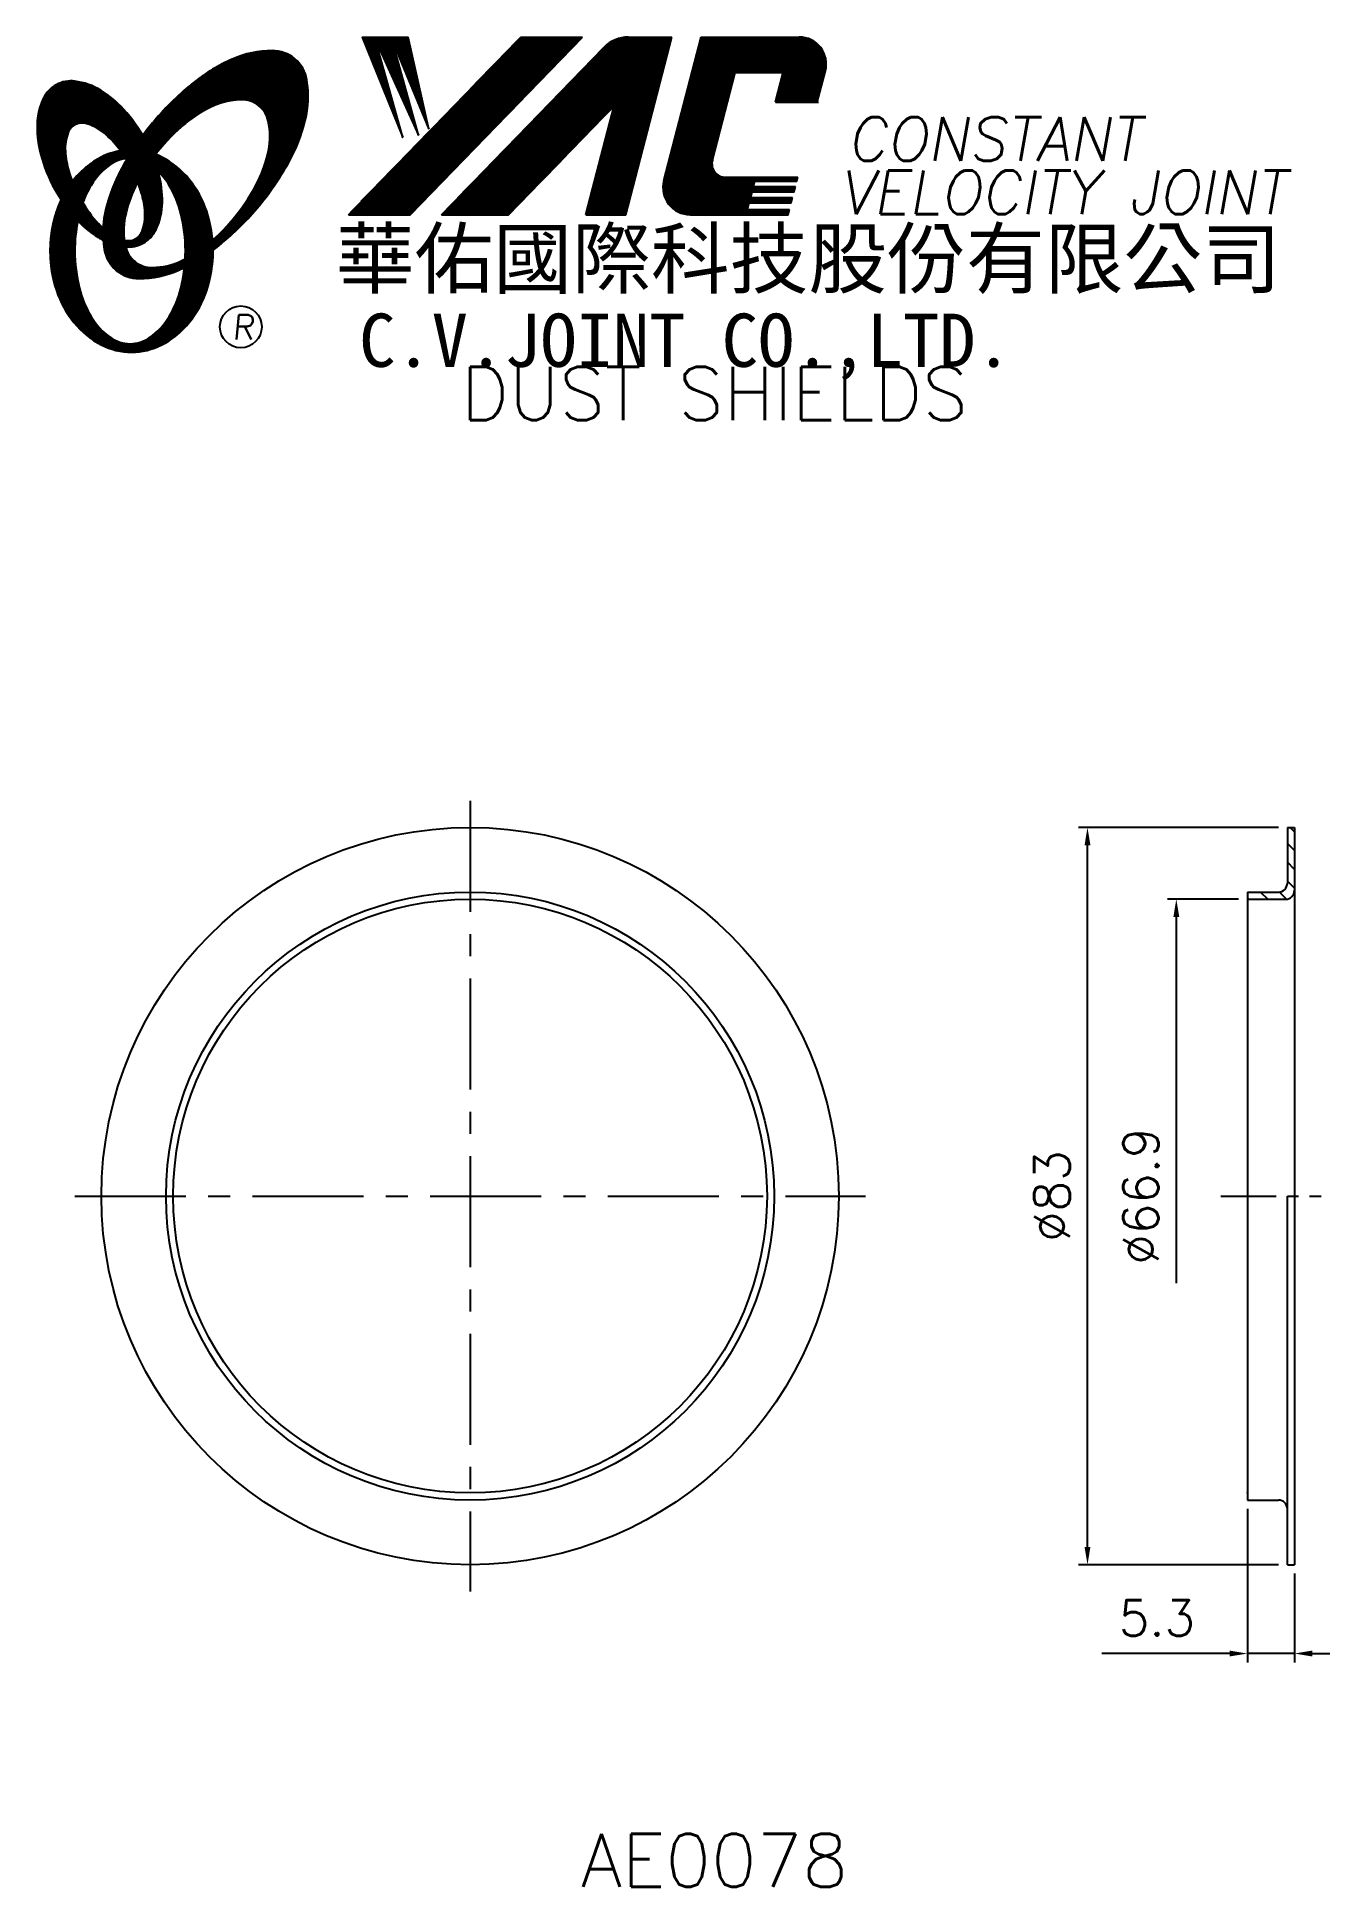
# Model space of a CAD drawing. Extents: x 87 to 233, y -4 to 204.
import ezdxf
from ezdxf.enums import TextEntityAlignment as Align

# ---------------------------------------------------------------- set-up
doc = ezdxf.new("R2010")
doc.units = 0
doc.header["$LTSCALE"] = 10
doc.header["$MEASUREMENT"] = 0
doc.linetypes.add('CENTER', pattern=[2, 1.25, -0.25, 0.25, -0.25])
doc.layers.get('0').update_dxf_attribs({"linetype": 'CONTINUOUS'})
doc.layers.get('DEFPOINTS').update_dxf_attribs({"linetype": 'CONTINUOUS'})
doc.layers.add('4', color=4, linetype='CONTINUOUS')
doc.styles.add('CHINA', font='KAIU.TTF')
doc.styles.add('ITALICC', font='simplex.shx')
doc.dimstyles.new('STANDARD$0', dxfattribs={"dimtxt": 4, "dimasz": 2, "dimexe": 1, "dimexo": 1, "dimgap": 2, "dimtad": 1, "dimdec": 4, "dimzin": 10, "dimtxsty": 'ITALICC', "dimcen": 2, "dimclrd": 5, "dimclre": 5, "dimclrt": 18, "dimaunit": 1, "dimazin": 3, "dimtp": 0.1, "dimtfac": 0.7, "dimtdec": 4, "dimtmove": 0, "dimatfit": 3, "dimtolj": 1, "dimtzin": 10})
pattern_1 = [(45, (-12.067125, -3.26546), (-0.00883883476, 0.00883883476), [])]
pattern_2 = [(45, (156.523421, -39.569869), (-0.00727476112, 0.00727476112), [])]

# ---------------------------------------------------------------- blocks, each defined once
blk = doc.blocks.new('*D14')
at = {"color": 5, "linetype": 'BYBLOCK'}
for p, q in [((226.72, 115.17), (204.22, 115.17)), ((205.22, 34.17), (205.22, 113.17)), ((226.72, 32.17), (204.22, 32.17))]:
    blk.add_line(p, q, dxfattribs=at)
for points in [[(204.89, 113.17), (205.55, 113.17), (205.22, 115.17)], [(204.89, 34.17), (205.55, 34.17), (205.22, 32.17)]]:
    blk.add_solid(points, dxfattribs=at)
at = {"layer": 'DEFPOINTS', "color": 0, "linetype": 'BYBLOCK'}
for p in [(205.22, 115.17), (227.72, 115.17), (227.72, 32.17)]:
    blk.add_point(p, dxfattribs=at)
at = {"color": 18, "linetype": 'BYBLOCK', "insert": (201.22, 73.67), "char_height": 4, "attachment_point": 5, "rotation": 90, "style": 'ITALICC'}
blk.add_mtext('\\A1;∅83', dxfattribs=at)
blk = doc.blocks.new('*D15')
at = {"color": 5, "linetype": 'BYBLOCK'}
for p, q in [((222.22, 107.1), (214.22, 107.1)), ((215.22, 105.1), (215.22, 63.86))]:
    blk.add_line(p, q, dxfattribs=at)
blk.add_solid([(214.89, 105.1), (215.55, 105.1), (215.22, 107.1)], dxfattribs=at)
at = {"layer": 'DEFPOINTS', "color": 0, "linetype": 'BYBLOCK'}
for p in [(215.22, 107.1), (223.22, 107.1), (223.22, 40.25)]:
    blk.add_point(p, dxfattribs=at)
at = {"color": 18, "linetype": 'BYBLOCK', "insert": (211.22, 73.67), "char_height": 4, "attachment_point": 5, "rotation": 90, "style": 'ITALICC'}
blk.add_mtext('\\A1;∅66.9', dxfattribs=at)
blk = doc.blocks.new('*D16')
at = {"color": 5, "linetype": 'BYBLOCK'}
for p, q in [((223.22, 38.45), (223.22, 21.17)), ((228.52, 31.17), (228.52, 21.17)), ((221.22, 22.17), (206.84, 22.17)), ((228.52, 22.17), (223.22, 22.17)), ((230.52, 22.17), (232.52, 22.17))]:
    blk.add_line(p, q, dxfattribs=at)
for points in [[(221.22, 22.5), (221.22, 21.84), (223.22, 22.17)], [(230.52, 22.5), (230.52, 21.84), (228.52, 22.17)]]:
    blk.add_solid(points, dxfattribs=at)
at = {"layer": 'DEFPOINTS', "color": 0, "linetype": 'BYBLOCK'}
for p in [(223.22, 39.45), (228.52, 32.17), (223.22, 22.17)]:
    blk.add_point(p, dxfattribs=at)
at = {"color": 18, "linetype": 'BYBLOCK', "insert": (213.03, 26.17), "char_height": 4, "attachment_point": 5, "style": 'ITALICC'}
blk.add_mtext('\\A1;5.3', dxfattribs=at)

msp = doc.modelspace()

# ---------------------------------------------------------------- hatches: boundary and pattern name
at = {"layer": '4', "linetype": 'CONTINUOUS'}
h = msp.add_hatch(dxfattribs=at)
h.set_pattern_fill('ANSI31', color=5, scale=0.1, style=0)
h.set_pattern_definition(pattern_1)
h.paths.add_polyline_path([(148.39158, 204.16552), (141.43427, 204.16552), (122.01767, 184.16176), (128.97497, 184.16176)])
h.paths.add_polyline_path([(151.93847, 196.39995), (148.7581, 184.16176), (153.23908, 184.16176), (158.43752, 204.16552), (153.54079, 204.16552, 0.202785967), (150.80672, 203.00911), (132.51259, 184.16176), (140.0595, 184.16176)])
h.paths.add_polyline_path([(165.56558, 200.16711), (170.9593, 200.16711), (170.09028, 196.82309), (174.8071, 196.82309), (175.72382, 200.35066, 0.490800957), (172.77362, 204.16552), (161.7393, 204.16552), (157.53225, 187.97663, 0.490800957), (160.48245, 184.16176), (171.51676, 184.16176), (171.67121, 184.75608), (166.95439, 184.75608), (167.14776, 185.50016), (171.86458, 185.50016), (172.02313, 186.1103), (167.30631, 186.1103), (167.46756, 186.73077), (172.18438, 186.73077), (172.34056, 187.33176), (167.62374, 187.33176), (167.78054, 187.93513), (172.49736, 187.93513), (172.61409, 188.38433), (164.47434, 188.38433, -0.490800957), (162.99924, 190.29176)])
h = msp.add_hatch(dxfattribs=at)
h.set_pattern_fill('ANSI31', color=1, scale=0.1, style=0)
h.set_pattern_definition(pattern_1)
h.paths.add_polyline_path([(128.74964, 204.16552), (123.57232, 204.16552), (128.14308, 192.86179), (125.07714, 203.81977), (129.91188, 193.09744), (126.96387, 203.81977), (131.09109, 193.80441)])
h = msp.add_hatch(dxfattribs=at)
h.set_pattern_fill('ANSI31', color=5, scale=0.082305, style=0)
h.set_pattern_definition([(45, (-12.067125, -3.26546), (-0.00727476112, 0.00727476112), [])])
h.paths.add_polyline_path([(109.96835, 197.10304, -0.172879177), (111.90982, 196.44448, -0.172879177), (112.99711, 194.70643, -0.104527385), (113.02489, 191.37824, -0.065680101), (111.85536, 187.97628, -0.051823203), (109.41494, 184.13389, -0.044272532), (106.73997, 181.30756, -0.020203161), (106.79356, 180.16964, 0.006517006), (107.19811, 180.48171, 0.049863361), (111.75153, 184.89478, 0.049863361), (115.34117, 190.12194, 0.063682799), (117.16221, 194.74929, 0.103597411), (117.35151, 199.33326, 0.177892575), (116.0029, 201.70354, 0.177892575), (113.44051, 202.63686, 0.103597411), (108.95271, 201.68382, 0.063682799), (104.69497, 199.11474, 0.049863361), (100.14155, 194.70168, 0.016070017), (98.87085, 193.09537, -0.007061632), (99.11813, 192.65834, -0.031648676), (100.07072, 190.62176, -0.008069351), (100.50262, 191.18607, -0.051823203), (103.681, 194.44453, -0.065680101), (106.72293, 196.36488, -0.104527385)])
h.paths.add_polyline_path([(96.89268, 183.94173, -0.065680101), (98.06221, 187.34368, -0.006063428), (98.30615, 187.8187, 0.027613469), (97.57931, 189.40677, 0.017011252), (97.04589, 190.34174, 0.007829282), (96.55191, 189.47452, 0.063682799), (94.73087, 184.84717, 0.103597411), (94.54157, 180.2632, 0.177892575), (95.89017, 177.89292, 0.177892575), (98.45256, 176.95959, 0.103597411), (102.94036, 177.91264, 0.008811776), (103.56733, 178.20272, 0.013922709), (103.64465, 179.17253, -0.009086703), (103.19464, 178.95508, -0.104527385), (99.94922, 178.21692, -0.172879177), (98.00775, 178.87548, -0.172879177), (96.92045, 180.61353, -0.104527385)])
h = msp.add_hatch(dxfattribs=at)
h.set_pattern_fill('ANSI31', color=3, scale=0.082305, style=0)
h.set_pattern_definition(pattern_2)
h.paths.add_polyline_path([(94.17184, 198.15388, 0.106488277), (91.22996, 199.19245, 0.158297415), (89.13976, 198.79741, 0.158297415), (87.68043, 197.24972, 0.106488277), (86.96962, 194.21195, 0.071723199), (87.38767, 190.899, 0.058080454), (88.93265, 187.08361, 0.058080454), (91.3137, 183.72582, 0.071723199), (93.87894, 181.58807, 0.020895977), (94.41912, 181.28608, -0.030777155), (94.40321, 182.6623, -0.042059526), (93.30686, 183.82506, -0.04691039), (91.68769, 186.30621, -0.04691039), (90.55941, 189.04569, -0.060581117), (90.15731, 191.30776, -0.10187153), (90.46893, 193.39596, -0.185892489), (91.24902, 194.2876, -0.185892489), (92.42567, 194.42572, -0.10187153), (94.32332, 193.50019, -0.060581117), (95.96015, 191.88792, -0.04691039), (97.57931, 189.40677, -0.04691039), (98.70759, 186.66728, -0.060581117), (99.10969, 184.40521, -0.10187153), (98.79807, 182.31701, -0.185892489), (98.01798, 181.42537, -0.185892489), (96.84134, 181.28725, -0.002013383), (96.80054, 181.29788, 0.021593804), (96.92045, 180.61353, 0.006477741), (96.93846, 180.5365, 0.14950097), (98.91101, 180.94454, 0.158297415), (100.37035, 182.49223, 0.106488277), (101.08116, 185.52999, 0.071723199), (100.66311, 188.84295, 0.058080454), (99.11813, 192.65834, 0.058080454), (96.73708, 196.01613, 0.071723199)])
h = msp.add_hatch(dxfattribs=at)
h.set_pattern_fill('ANSI31', color=1, scale=0.082305, style=0)
h.set_pattern_definition(pattern_2)
h.paths.add_polyline_path([(95.26547, 189.83043, -0.120168026), (96.95726, 190.48382, 0.016865385), (96.3575, 191.36656, 0.076648372), (94.20127, 190.64764, 0.104809576), (91.11682, 188.13454, 0.005838257), (90.94987, 187.92234, 0.028089978), (91.68769, 186.30621, 0.014237292), (92.12982, 185.52116, -0.045767751), (93.055, 187.458, -0.106890197)])
h.paths.add_polyline_path([(91.2341, 180.07581, -0.048711043), (91.5642, 183.45615, -0.007865741), (91.3137, 183.72582, -0.037695478), (89.67782, 185.84458, 0.03042545), (89.15249, 184.5406, 0.080710289), (88.42706, 180.07581, 0.080710289), (89.15249, 175.61102, 0.089265679), (91.11682, 172.01708, 0.104809576), (94.20127, 169.50398, 0.11926607), (97.61046, 168.67905, 0.11926607), (101.01966, 169.50398, 0.104809576), (104.10411, 172.01708, 0.089265679), (106.06843, 175.61102, 0.080710289), (106.79387, 180.07581, 0.080710289), (106.06843, 184.5406, 0.089265679), (104.10411, 188.13454, 0.104809576), (101.01966, 190.64764, 0.025513357), (100.32642, 190.96039, 0.004818181), (100.07072, 190.62176, -0.023722145), (100.61193, 189.02501, -0.065307489), (101.84711, 187.458, -0.073950765), (103.15956, 184.26028, -0.060532391), (103.66802, 180.07581, -0.060532391), (103.15956, 175.89135, -0.073950765), (101.84711, 172.69362, -0.106890197), (99.63665, 170.32119, -0.153118262), (97.45106, 169.63582, -0.153118262), (95.26547, 170.32119, -0.106890197), (93.055, 172.69362, -0.073950765), (91.74255, 175.89135, -0.060532391)])
h = msp.add_hatch(dxfattribs=at)
h.set_pattern_fill('ANSI31', color=5, scale=12, angle=90, style=0)
h.set_pattern_definition([(135, (-7.7084, 0.9041), (-1.06066, -1.06066), [])])
h.paths.add_polyline_path([(227.5197, 107.09643, 0.414213562), (228.5197, 108.09643), (228.5197, 115.17143), (227.7197, 115.17143), (227.7197, 108.89643, -0.414213562), (226.7197, 107.89643), (223.2197, 107.89643), (223.2197, 107.09643)])

# ---------------------------------------------------------------- linework, layer by layer
at = {"layer": '4', "color": 5, "linetype": 'CONTINUOUS'}
for p, q in [((122.01767, 184.16176), (141.43427, 204.16552)), ((128.97497, 184.16176), (148.39158, 204.16552)), ((141.43427, 204.16552), (148.39158, 204.16552)), ((153.23908, 184.16176), (158.43752, 204.16552)), ((153.54079, 204.16552), (158.43752, 204.16552)), ((157.53225, 187.97663), (161.7393, 204.16552)), ((161.7393, 204.16552), (172.77362, 204.16552)), ((132.51259, 184.16176), (150.80672, 203.00911)), ((162.99924, 190.29176), (165.56558, 200.16711)), ((165.56558, 200.16711), (170.9593, 200.16711)), ((170.09028, 196.82309), (170.9593, 200.16711)), ((174.8071, 196.82309), (175.72382, 200.35066)), ((140.0595, 184.16176), (151.93847, 196.39995)), ((148.7581, 184.16176), (151.93847, 196.39995)), ((170.09028, 196.82309), (174.95753, 196.82309)), ((164.47434, 188.38433), (172.61409, 188.38433)), ((167.62374, 187.33176), (167.78054, 187.93513)), ((167.78054, 187.93513), (172.49736, 187.93513)), ((172.49736, 187.93513), (172.61409, 188.38433)), ((166.95439, 184.75608), (167.14776, 185.50016)), ((167.14776, 185.50016), (171.86458, 185.50016)), ((167.30631, 186.1103), (167.46756, 186.73077)), ((167.30631, 186.1103), (172.02313, 186.1103)), ((167.46756, 186.73077), (172.18438, 186.73077)), ((167.62374, 187.33176), (172.34056, 187.33176)), ((171.86458, 185.50016), (172.02313, 186.1103)), ((172.18438, 186.73077), (172.34056, 187.33176)), ((122.01767, 184.16176), (128.97497, 184.16176)), ((132.51259, 184.16176), (140.0595, 184.16176)), ((148.7581, 184.16176), (153.23908, 184.16176)), ((160.48245, 184.16176), (171.51676, 184.16176)), ((166.95439, 184.75608), (171.67121, 184.75608)), ((171.51676, 184.16176), (171.67121, 184.75608))]:
    msp.add_line(p, q, dxfattribs=at)
at = {"layer": '4', "color": 1, "linetype": 'CONTINUOUS'}
for p, q in [((123.57232, 204.16552), (128.14308, 192.86179)), ((123.57232, 204.16552), (128.74964, 204.16552)), ((131.09109, 193.80441), (128.74964, 204.16552)), ((125.07714, 203.81977), (129.91188, 193.09744)), ((128.14308, 192.86179), (125.07714, 203.81977)), ((129.91188, 193.09744), (126.96387, 203.81977)), ((126.96387, 203.81977), (131.09109, 193.80441))]:
    msp.add_line(p, q, dxfattribs=at)
at = {"layer": '4', "color": 5, "linetype": 'CENTER'}
for p, q in [((135.71966, 118.17143), (135.71966, 29.17143)), ((91.21966, 73.67143), (180.21966, 73.67143))]:
    msp.add_line(p, q, dxfattribs=at)
at = {"layer": '4', "color": 7, "linetype": 'CONTINUOUS'}
for p, q in [((227.7197, 115.17143), (227.7197, 108.89643)), ((227.7197, 115.17143), (228.5197, 115.17143)), ((228.5197, 115.17143), (228.5197, 32.17143)), ((223.2197, 107.89643), (223.2197, 39.44643)), ((223.2197, 107.89643), (226.7197, 107.89643)), ((223.2197, 107.09643), (227.5197, 107.09643)), ((227.7197, 32.17143), (227.7197, 73.67143)), ((223.2197, 39.44643), (226.7197, 39.44643)), ((227.7197, 32.17143), (228.5197, 32.17143))]:
    msp.add_line(p, q, dxfattribs=at)
at = {"layer": '4', "color": 5, "linetype": 'CENTER', "ltscale": 0.5}
msp.add_line((220.2197, 73.67143), (231.5197, 73.67143), dxfattribs=at)
at = {"layer": '4', "color": 5, "linetype": 'CONTINUOUS'}
for points in [[(106.79356, 180.16964, 0.006517006), (107.19811, 180.48171, 0.049863361), (111.75153, 184.89478, 0.049863361), (115.34117, 190.12194, 0.063682799), (117.16221, 194.74929, 0.103597411), (117.35151, 199.33326, 0.177892575), (116.0029, 201.70354, 0.177892575), (113.44051, 202.63686, 0.103597411), (108.95271, 201.68382, 0.063682799), (104.69497, 199.11474, 0.049863361), (100.14155, 194.70168, 0.016070017), (98.87085, 193.09537)], [(106.73997, 181.30756, 0.044272532), (109.41494, 184.13389, 0.051823203), (111.85536, 187.97628, 0.065680101), (113.02489, 191.37824, 0.104527385), (112.99711, 194.70643, 0.172879177), (111.90982, 196.44448, 0.172879177), (109.96835, 197.10304, 0.104527385), (106.72293, 196.36488, 0.065680101), (103.681, 194.44453, 0.051823203), (100.50262, 191.18607, 0.008069351), (100.07072, 190.62176)], [(97.04589, 190.34174, 0.007829282), (96.55191, 189.47452, 0.063682799), (94.73087, 184.84717, 0.103597411), (94.54157, 180.2632, 0.177892575), (95.89017, 177.89292, 0.177892575), (98.45256, 176.95959, 0.103597411), (102.94036, 177.91264, 0.008811776), (103.56733, 178.20272, 0.008811776)], [(98.30615, 187.8187, 0.006063428), (98.06221, 187.34368, 0.065680101), (96.89268, 183.94173, 0.104527385), (96.92045, 180.61353, 0.172879177), (98.00775, 178.87548, 0.172879177), (99.94922, 178.21692, 0.104527385), (103.19464, 178.95508, 0.009086703), (103.64465, 179.17253, 0.009086703)]]:
    msp.add_lwpolyline(points, format="xyb", dxfattribs=at)
at = {"layer": '4', "color": 3, "linetype": 'CONTINUOUS'}
for points in [[(96.93846, 180.5365, 0.14950097), (98.91101, 180.94454, 0.158297415), (100.37035, 182.49223, 0.106488277), (101.08116, 185.52999, 0.071723199), (100.66311, 188.84295, 0.058080454), (99.11813, 192.65834, 0.058080454), (96.73708, 196.01613, 0.071723199), (94.17184, 198.15388, 0.106488277), (91.22996, 199.19245, 0.158297415), (89.13976, 198.79741, 0.158297415), (87.68043, 197.24972, 0.106488277), (86.96962, 194.21195, 0.071723199), (87.38767, 190.899, 0.058080454), (88.93265, 187.08361, 0.058080454), (91.3137, 183.72582, 0.071723199), (93.87894, 181.58807, 0.020895977), (94.41912, 181.28608, 0.020895977)], [(96.80054, 181.29788, 0.002013383), (96.84134, 181.28725, 0.185892489), (98.01798, 181.42537, 0.185892489), (98.79807, 182.31701, 0.10187153), (99.10969, 184.40521, 0.060581117), (98.70759, 186.66728, 0.04691039), (97.57931, 189.40677, 0.04691039), (95.96015, 191.88792, 0.060581117), (94.32332, 193.50019, 0.10187153), (92.42567, 194.42572, 0.185892489), (91.24902, 194.2876, 0.185892489), (90.46893, 193.39596, 0.10187153), (90.15731, 191.30776, 0.060581117), (90.55941, 189.04569, 0.04691039), (91.68769, 186.30621, 0.04691039), (93.30686, 183.82506, 0.042059526), (94.40321, 182.6623, 0.042059526)]]:
    msp.add_lwpolyline(points, format="xyb", dxfattribs=at)
at = {"layer": '4', "color": 1, "linetype": 'CONTINUOUS'}
for points in [[(89.67782, 185.84458, 0.03042545), (89.15249, 184.5406, 0.080710289), (88.42706, 180.07581, 0.080710289), (89.15249, 175.61102, 0.089265679), (91.11682, 172.01708, 0.104809576), (94.20127, 169.50398, 0.11926607), (97.61046, 168.67905, 0.11926607), (101.01966, 169.50398, 0.104809576), (104.10411, 172.01708, 0.089265679), (106.06843, 175.61102, 0.080710289), (106.79387, 180.07581, 0.080710289), (106.06843, 184.5406, 0.089265679), (104.10411, 188.13454, 0.104809576), (101.01966, 190.64764, 0.025513357), (100.32642, 190.96039, 0.025513357)], [(96.3575, 191.36656, 0.076648372), (94.20127, 190.64764, 0.104809576), (91.11682, 188.13454, 0.005838257), (90.94987, 187.92234, 0.005838257)], [(96.95726, 190.48382, 0.120168026), (95.26547, 189.83043, 0.106890197), (93.055, 187.458, 0.045767751), (92.12982, 185.52116, 0.045767751)], [(91.5642, 183.45615, 0.048711043), (91.2341, 180.07581, 0.060532391), (91.74255, 175.89135, 0.073950765), (93.055, 172.69362, 0.106890197), (95.26547, 170.32119, 0.153118262), (97.45106, 169.63582, 0.153118262), (99.63665, 170.32119, 0.106890197), (101.84711, 172.69362, 0.073950765), (103.15956, 175.89135, 0.060532391), (103.66802, 180.07581, 0.060532391), (103.15956, 184.26028, 0.073950765), (101.84711, 187.458, 0.065307489), (100.61193, 189.02501)]]:
    msp.add_lwpolyline(points, format="xyb", dxfattribs=at)
at = {"layer": '4', "color": 5, "linetype": 'CONTINUOUS'}
msp.add_circle((109.9147, 171.53009), 2.35282, dxfattribs=at)
at = {"layer": '4', "color": 7, "linetype": 'CONTINUOUS'}
for radius in [41.5, 34.225, 33.425]:
    msp.add_circle((135.71966, 73.67143), radius, dxfattribs=at)
at = {"layer": '4', "color": 5, "linetype": 'CONTINUOUS'}
for centre, radius, start, end in [((153.54079, 200.35528), 3.81024, 90, 135.8533387), ((172.77362, 201.11733), 3.04819, 345.4326059, 90), ((164.47434, 189.90843), 1.5241, 165.4326059, 270), ((160.48245, 187.20996), 3.04819, 165.4326059, 270)]:
    msp.add_arc(centre, radius, start, end, dxfattribs=at)
at = {"layer": '4', "color": 7, "linetype": 'CONTINUOUS'}
for centre, start, end in [((226.7197, 108.89643), 270, 360), ((227.5197, 108.09643), 270, 0), ((226.7197, 38.44643), 0, 90)]:
    msp.add_arc(centre, 1, start, end, dxfattribs=at)
msp.add_point((223.2197, 40.24643), dxfattribs=at)

# ---------------------------------------------------------------- texts
at = {"layer": '4', "color": 5, "linetype": 'CONTINUOUS', "style": 'ITALICC'}
for s, height, oblique, p in [('CONSTANT', 4.9, 10, (178.16648, 190.23223)), ('VELOCITY JOINT', 4.9, 10, (177.28825, 184.23685)), ('R', 2.75625, 5, (108.95602, 170.12049))]:
    msp.add_text(s, height=height, dxfattribs=dict(at, oblique=oblique)).set_placement(p)
at = {"layer": '4', "color": 7, "linetype": 'CONTINUOUS', "style": 'CHINA'}
for s, height, p in [('華佑國際科技股份有限公司', 6.5, (120.60431, 175.97192)), ('C.V.JOINT CO.,LTD.', 6, (123.23295, 167.0257))]:
    msp.add_text(s, height=height, dxfattribs=at).set_placement(p)
at = {"layer": '4', "color": 18, "linetype": 'CONTINUOUS', "style": 'ITALICC'}
for s, p in [('DUST SHIELDS', (163.23567, 161.03288)), ('AE0078', (163.23567, -4.11451))]:
    msp.add_text(s, height=6, dxfattribs=at).set_placement(p, align=Align.CENTER)

# ---------------------------------------------------------------- dimensions: what is measured, and where the dimension line sits
at = {"layer": '4', "color": 7, "linetype": 'CONTINUOUS'}
dim = msp.add_linear_dim(base=(205.21967, 115.17143), p1=(227.7197, 32.17143), p2=(227.7197, 115.17143), angle=90, text='%%C83', dimstyle='STANDARD$0', dxfattribs=at)
dim.commit()
dim.dimension.update_dxf_attribs({"geometry": '*D14', "text_midpoint": (201.21967, 73.67143)})
dim = msp.add_linear_dim(base=(215.21966, 107.09643), p1=(223.2197, 40.24643), p2=(223.2197, 107.09643), angle=90, text='%%C66.9', dimstyle='STANDARD$0', override={"dimcen": -2, "dimse1": 1, "dimsd1": 1}, dxfattribs=at)
dim.commit()
dim.dimension.update_dxf_attribs({"geometry": '*D15', "text_midpoint": (211.21966, 73.67143)})
dim = msp.add_linear_dim(base=(223.2197, 22.17141), p1=(228.5197, 32.17143), p2=(223.2197, 39.44643), text='5.3', dimstyle='STANDARD$0', dxfattribs=at)
dim.commit()
dim.dimension.update_dxf_attribs({"geometry": '*D16', "text_midpoint": (213.02923, 26.17141)})

doc.saveas('drawing.dxf')
